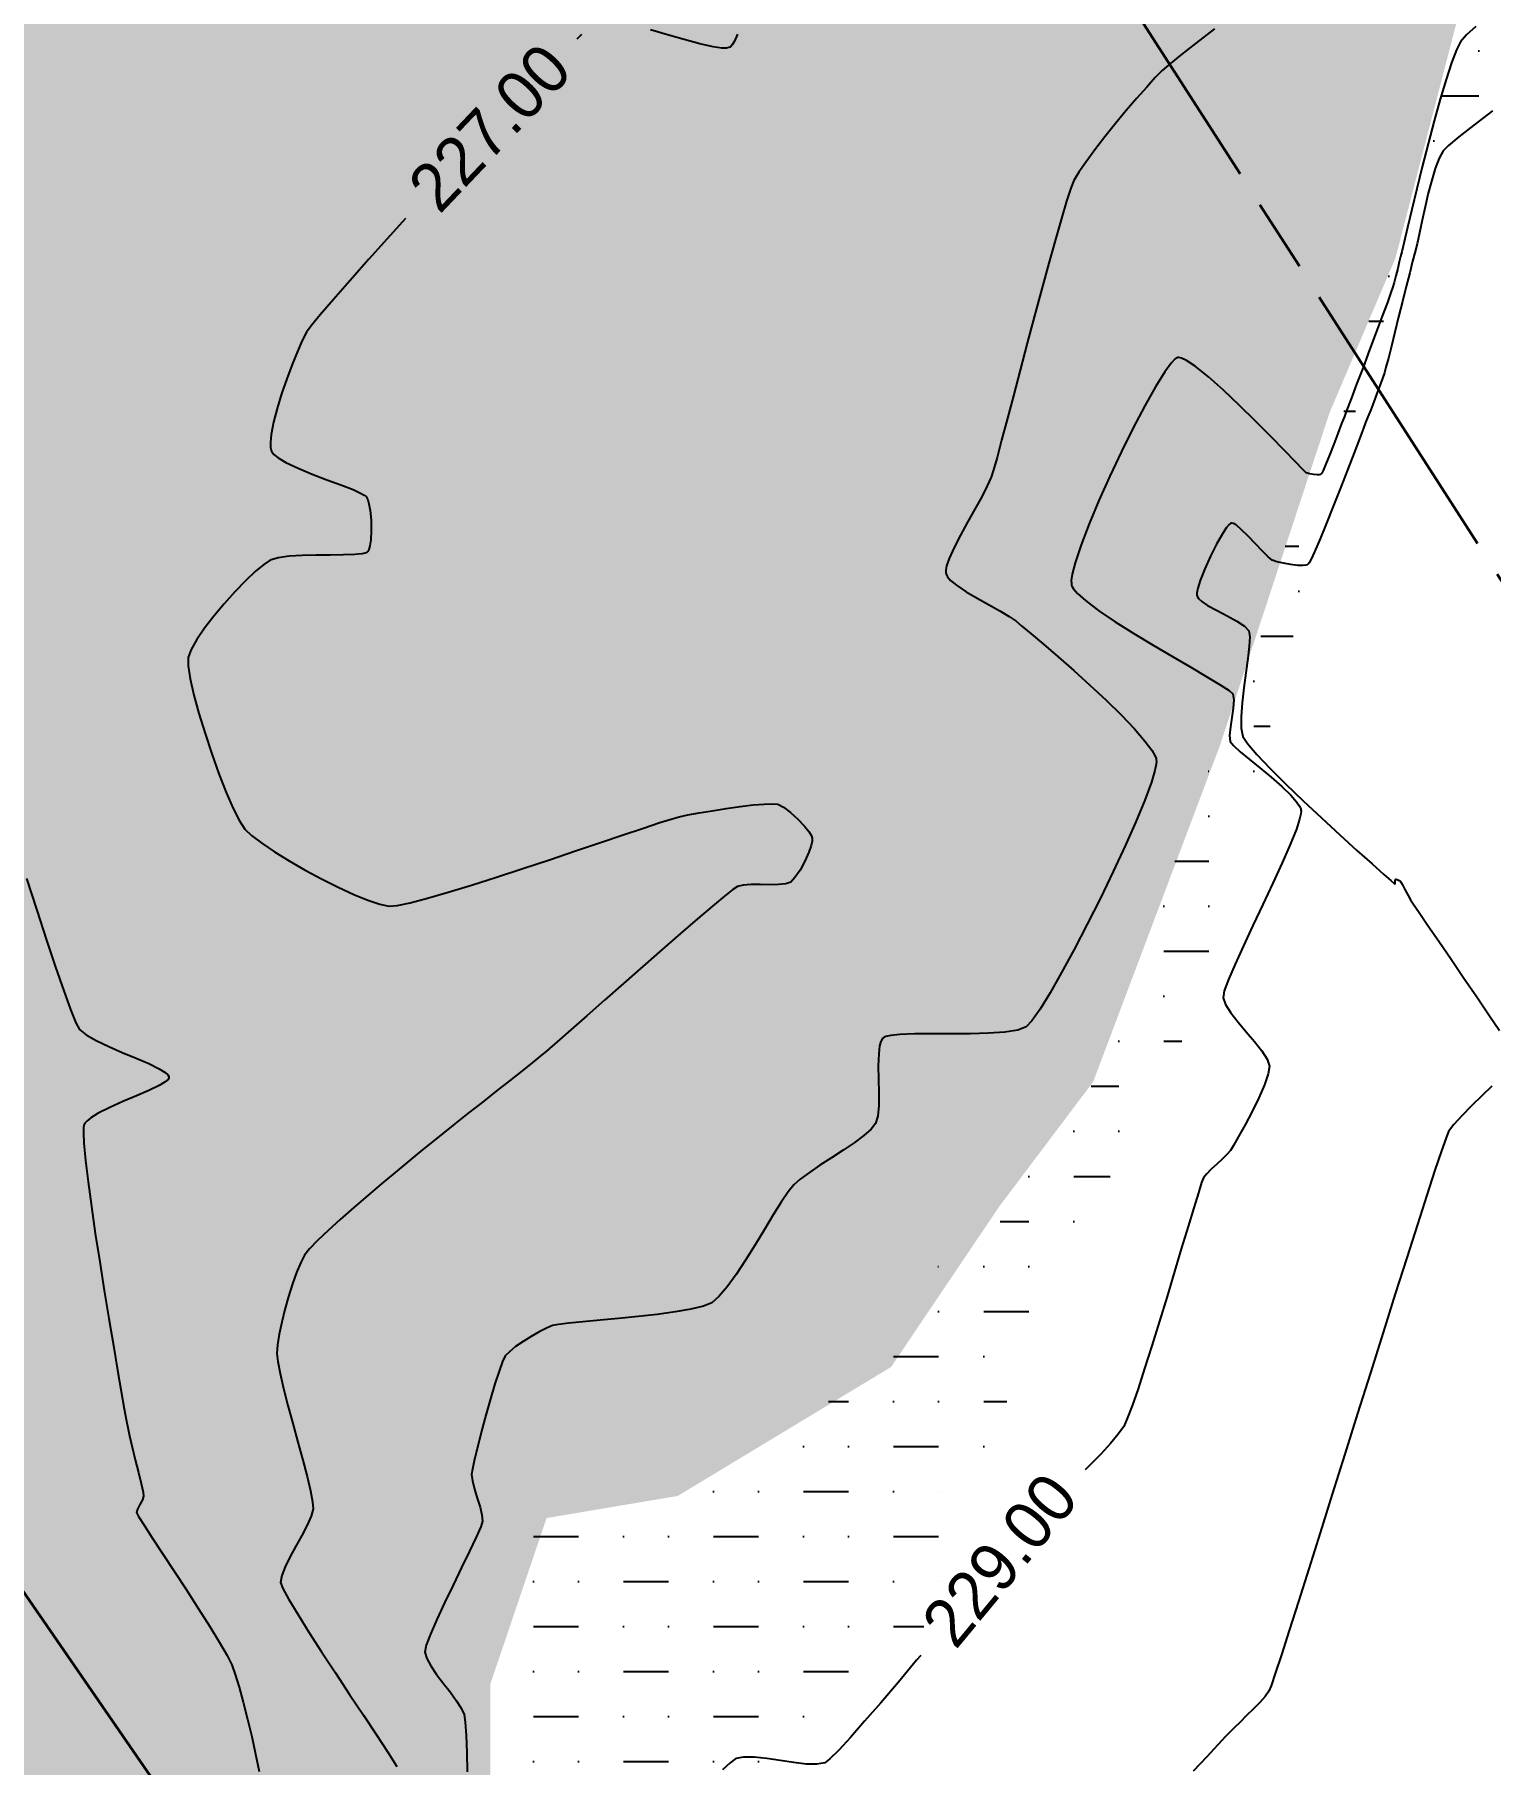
# Model space of a CAD drawing. Header units: metres. Extents: x 708941 to 724052, y 5405153 to 5413472.
# Drawn here: x 709166 to 709287.2, y 5411744.8 to 5411888.9 of the extents above; entities that cross this region are included whole.
import ezdxf

# ---------------------------------------------------------------- set-up
doc = ezdxf.new("R2010")
doc.units = ezdxf.units.M
doc.header["$LTSCALE"] = 12.7
doc.header["$MEASUREMENT"] = 0
doc.linetypes.add('ACAD_ISO08W100', pattern=[36, 24, -3, 6, -3])
for name, color, linetype in [('CONT-MJR1', 252, 'Continuous'), ('CONT-MNR1', 251, 'Continuous'), ('rio', 251, 'Continuous')]:
    doc.layers.add(name, color=color, linetype=linetype)
doc.layers.add('corte', color=214, linetype='ACAD_ISO08W100', lineweight=40)

msp = doc.modelspace()

# ---------------------------------------------------------------- hatches: boundary and pattern name
at = {"layer": 'rio'}
h = msp.add_hatch(dxfattribs=at)
h.set_pattern_fill('MUDST', color=256, scale=15, style=0)
h.paths.add_polyline_path([(709010.72, 5411936.38), (709004.98, 5411946.45), (709001.25, 5411958.08), (708996.13, 5411975.99), (709012.7, 5411962.98), (709030.78, 5411956.49), (709044.53, 5411951.18), (709074.83, 5411950.28), (709089.61, 5411951.82), (709102.43, 5411952.02), (709123.56, 5411954.63), (709134.73, 5411956.95), (709145.4, 5411956.95), (709168.41, 5411955.62), (709183.3, 5411955.53), (709187.67, 5411955.43), (709193.87, 5411958.4), (709194.56, 5411957.99), (709200.68, 5411965.39), (709203.1, 5411977.2), (709205.58, 5411984.02), (709211.33, 5411990.28), (709223.71, 5411994.78), (709231.07, 5411997.27), (709241.21, 5411994.8), (709265.58, 5411997.08), (709286.39, 5412000.38), (709297.9, 5412001.91), (709315.21, 5411997.24), (709326.72, 5411992.03), (709345.09, 5411985.93), (709355.27, 5411979.45), (709376.46, 5411975.37), (709391.72, 5411975.3), (709413.08, 5411978.61), (709438.83, 5411980.92), (709461.63, 5411986.21), (709475.6, 5411989.01), (709492.86, 5411992.74), (709503.45, 5411993.79), (709515.24, 5411993.79), (709532.63, 5411987.71), (709547.37, 5411983.51), (709564.71, 5411977.95), (709575.63, 5411973.62), (709587.68, 5411967.04), (709601.87, 5411958.6), (709607.56, 5411954.31), (709621.49, 5411940.03), (709647.9, 5411909.14), (709660.4, 5411897.76), (709669.81, 5411887.81), (709676.49, 5411876.15), (709682.2, 5411869.04), (709705.75, 5411878.05), (709736, 5411893.04), (709750.64, 5411899.41), (709758.05, 5411906.33), (709764.85, 5411916.27), (709770.13, 5411926.57), (709778.25, 5411949.25), (709785.66, 5411970.64), (709786.5, 5411979.16), (709785.1, 5411992.95), (709785.1, 5412008.74), (709787.55, 5412022.89), (709795.83, 5412039.06), (709803.3, 5412045.65), (709812.9, 5412054.28), (709814.49, 5412059.03), (709815.9, 5412060.78), (709822.13, 5412063.75), (709825.31, 5412072.01), (709847.55, 5412106.6), (709866.9, 5412128.06), (709875.05, 5412136.05), (709882.93, 5412155.32), (709888.97, 5412168.35), (709893.2, 5412182.51), (709907.24, 5412209.92), (709938.47, 5412236.97), (709971.6, 5412250.13), (709991.71, 5412252.94), (710005.1, 5412261.1), (710014.56, 5412263.33), (710040.82, 5412267.64), (710057.91, 5412266.41), (710076.56, 5412261.93), (710102.9, 5412255.3), (710112.79, 5412247.31), (710119.45, 5412240.72), (710131.28, 5412231.78), (710145.37, 5412209.63), (710149.4, 5412194.25), (710150.27, 5412166.43), (710139.83, 5412142.28), (710130.23, 5412129.69), (710126.33, 5412121.71), (710117.73, 5412100.96), (710114.13, 5412096.47), (710111.94, 5412085.44), (710111.94, 5412063.54), (710117.58, 5412054.18), (710137.74, 5412018.92), (710146.76, 5412008.05), (710171.4, 5411997.24), (710179.97, 5411993.95), (710184.25, 5412001.58), (710190.69, 5412018), (710194.77, 5412034.37), (710197.31, 5412050.49), (710197.31, 5412064.26), (710199.32, 5412079.72), (710201.37, 5412092.19), (710205.73, 5412098.48), (710214.95, 5412120.36), (710219.48, 5412128.98), (710230.13, 5412139.36), (710235.6, 5412142.44), (710241.85, 5412140.68), (710250.27, 5412138.84), (710280.27, 5412139.46), (710296.04, 5412143.18), (710311.35, 5412143.18), (710329.27, 5412144.22), (710333.88, 5412147.83), (710359.32, 5412147.31), (710368.97, 5412148.45), (710370.82, 5412151.38), (710390.46, 5412160.63), (710398.15, 5412171.03), (710408.65, 5412192.1), (710415.95, 5412204.58), (710425.69, 5412246.2), (710427.89, 5412275.36), (710429.04, 5412328.01), (710428.04, 5412335.01), (710422.46, 5412340.84), (710414.39, 5412351.33), (710395.98, 5412353.91), (710387.66, 5412360.04), (710378.34, 5412372.12), (710377.12, 5412383.36), (710377.12, 5412396.81), (710371.6, 5412397.8), (710368.77, 5412410.55), (710362.93, 5412436.03), (710362.93, 5412455.01), (710369.68, 5412482.49), (710374.05, 5412500.93), (710382.11, 5412513.13), (710396.48, 5412526.77), (710413.79, 5412540.1), (710438.62, 5412552.3), (710472.36, 5412570.37), (710507.51, 5412590.61), (710519.7, 5412579.46), (710499.92, 5412572.63), (710480.98, 5412561.98), (710445.54, 5412543.55), (710413.79, 5412532.5), (710411.05, 5412528.12), (710405.76, 5412520.43), (710394.25, 5412506.93), (710388.85, 5412494.92), (710386.47, 5412476.01), (710382.71, 5412446.17), (710388.72, 5412397.62), (710394.97, 5412383.05), (710398.02, 5412368.11), (710411.09, 5412363.15), (710426.51, 5412356), (710442.45, 5412348.49), (710447.05, 5412337.14), (710447.05, 5412315.92), (710441.78, 5412260.07), (710441.78, 5412194.92), (710437.48, 5412190.86), (710437.48, 5412179.96), (710422.82, 5412173.29), (710418.74, 5412164.82), (710409.45, 5412149.84), (710394.78, 5412136.49), (710379.86, 5412129.78), (710371.88, 5412127.03), (710311.73, 5412127.03), (710308.89, 5412124), (710254.14, 5412121.42), (710236.99, 5412126.6), (710229.16, 5412118.66), (710218.68, 5412095.96), (710213.59, 5412055.1), (710203.57, 5412019.88), (710201.34, 5412006.55), (710198.59, 5411993.54), (710194.4, 5411986.49), (710188.54, 5411983.77), (710175.67, 5411983.77), (710136.96, 5411996.55), (710120.35, 5412009.39), (710098.73, 5412043.32), (710098.73, 5412061.02), (710096.67, 5412091.87), (710100.83, 5412110.83), (710110.63, 5412117.13), (710123.77, 5412149.24), (710130.92, 5412166.36), (710128.79, 5412197.14), (710123.8, 5412211.38), (710113.15, 5412223.6), (710085.02, 5412238.46), (710058.13, 5412249.84), (710029.73, 5412249.84), (710015.06, 5412246.32), (710001.6, 5412242.56), (709992.04, 5412242.56), (709972.27, 5412238.6), (709963.64, 5412235.76), (709954.26, 5412232.26), (709954.26, 5412228.55), (709945.86, 5412220.35), (709925.83, 5412192.24), (709917.05, 5412177.32), (709899.37, 5412144.55), (709894.3, 5412133.07), (709891.48, 5412127.42), (709886.71, 5412118.47), (709886.71, 5412100.95), (709884.61, 5412095.01), (709863.2, 5412086.46), (709839.07, 5412054.84), (709818.25, 5412032.92), (709804.19, 5412017.18), (709804.19, 5411995.52), (709809.04, 5411990.11), (709796.13, 5411953.84), (709781.68, 5411916.41), (709768.27, 5411889.66), (709746.93, 5411879.08), (709713.1, 5411863.01), (709689.29, 5411855.41), (709697.02, 5411835.95), (709708.2, 5411825.46), (709725.86, 5411817.9), (709778.24, 5411813.93), (709792.75, 5411813.93), (709806.43, 5411818.64), (709820.66, 5411821.87), (709831.69, 5411824.63), (709853.8, 5411835.25), (709879.02, 5411846.88), (709921.68, 5411861.15), (709947.96, 5411871.32), (709969.09, 5411879.92), (709979.29, 5411886.02), (709982.27, 5411909.39), (709987.23, 5411923.13), (709997.03, 5411933.25), (710000.38, 5411927.93), (710000.38, 5411906.72), (709997.04, 5411893.11), (709991.96, 5411879.15), (709967.58, 5411866.46), (709951.2, 5411859.77), (709918.84, 5411852.05), (709894.39, 5411845.25), (709864.94, 5411830.28), (709840.16, 5411819.17), (709812.7, 5411811), (709801.26, 5411807.45), (709779.31, 5411803.47), (709766.14, 5411803.47), (709756.94, 5411797.7), (709737.23, 5411795.78), (709715.18, 5411796.68), (709708.1, 5411801.85), (709698.23, 5411815.71), (709693.86, 5411826.48), (709676.55, 5411857.93), (709667.66, 5411869.47), (709661.18, 5411881.7), (709649.81, 5411896.98), (709627.11, 5411919.87), (709613.01, 5411936.78), (709604.72, 5411946.98), (709591.67, 5411954.52), (709575.87, 5411964.64), (709557.6, 5411970.47), (709551.42, 5411973.23), (709538.02, 5411976.43), (709518.15, 5411979.68), (709504.01, 5411982), (709494.29, 5411985.04), (709479.8, 5411980.64), (709442.42, 5411967.64), (709425.43, 5411960.31), (709402.9, 5411951.24), (709383.6, 5411945.23), (709362.15, 5411938.26), (709331.55, 5411930.11), (709320.42, 5411924.96), (709306.56, 5411912.14), (709285.88, 5411895.62), (709279.31, 5411870.27), (709273.83, 5411857.41), (709264.69, 5411829.66), (709254.13, 5411801.64), (709246.31, 5411791.25), (709237.29, 5411777.87), (709219.52, 5411767.13), (709208.6, 5411765.29), (709203.92, 5411751.48), (709203.91, 5411735.92), (709205.94, 5411719.08), (709203.34, 5411708.78), (709199.33, 5411696.28), (709197.39, 5411684.19), (709189.35, 5411661.06), (709186.31, 5411649.66), (709173.04, 5411639.59), (709167.53, 5411621.08), (709166.78, 5411600.74), (709164.06, 5411585.63), (709162.73, 5411558.53), (709162.73, 5411546.6), (709165.95, 5411526.5), (709173.44, 5411512.03), (709050.6, 5411667.95), (709021.23, 5411751.02), (709026.33, 5411756.01), (709028.1, 5411762.18), (709028.65, 5411783.35), (709023.38, 5411795.31), (709011.24, 5411823.29), (709005.01, 5411832.77), (709001.76, 5411870.86)])
h = msp.add_hatch(dxfattribs=at)
h.set_pattern_fill('MUDST', color=256, scale=15, style=0)
h.paths.add_polyline_path([(709192.56, 5411705.54), (709196.49, 5411719.17), (709197.28, 5411726.14), (709203.14, 5411730.58), (709203.96, 5411738.14), (709204.17, 5411754.09), (709204.14, 5411760.27), (709204.5, 5411763.38), (709208.76, 5411764.04), (709211.91, 5411767.38), (709219.27, 5411767.38), (709229.21, 5411772.89), (709233.54, 5411776.08), (709238.48, 5411782.88), (709241.37, 5411786.48), (709246.31, 5411789.83), (709248.84, 5411797.35), (709249.81, 5411800.95), (709253.93, 5411801.19), (709256.32, 5411808.87), (709256.32, 5411816.27), (709258.76, 5411819.37), (709261.11, 5411820.06), (709263.85, 5411827.89), (709263.83, 5411836.58), (709264.46, 5411838.58), (709268.07, 5411838.71), (709270.18, 5411846.45), (709271.44, 5411850.09), (709271.39, 5411854.4), (709271.44, 5411857.13), (709275.24, 5411861.27), (709277.1, 5411865.03), (709278.85, 5411872.76), (709278.82, 5411876.68), (709278.92, 5411883.48), (709283.1, 5411883.69), (709284.91, 5411891.15), (709286.54, 5411899.23), (709293.61, 5411902.42), (709300.22, 5411906.63), (709301.47, 5411909.93), (709309.73, 5411918.06), (709317.35, 5411921), (709324.23, 5411927.87), (709328.8, 5411928.71), (709331.7, 5411932.11), (709338.6, 5411932.53), (709346.22, 5411936.19), (709350.21, 5411936.16), (709353.9, 5411936.1), (709364.58, 5411940.36), (709348.91, 5411932.26), (709329.89, 5411924.46), (709316.29, 5411913.26), (709304.22, 5411900.04), (709290.35, 5411890.88), (709281.5, 5411875.18), (709276.16, 5411858.14), (709271.53, 5411841.39), (709271.06, 5411839.83), (709266.8, 5411823.09), (709261.74, 5411805.43), (709253.32, 5411789.57), (709246.13, 5411773.16), (709239.89, 5411755.86), (709228.72, 5411743.85), (709212.29, 5411739.13), (709202.17, 5411724.7)])

# ---------------------------------------------------------------- linework, layer by layer
at = {"layer": 'CONT-MJR1', "elevation": 230, "flags": 128}
for points in [[(709287.39, 5411882.51), (709285.84, 5411881.33), (709284.59, 5411880.36), (709283.72, 5411879.63), (709283.29, 5411879.19), (709282.95, 5411878.56), (709282.62, 5411877.72), (709282.32, 5411876.73), (709282.03, 5411875.65), (709281.77, 5411874.52), (709281.52, 5411873.4), (709281.3, 5411872.36), (709281.1, 5411871.44), (709280.92, 5411870.7), (709280.73, 5411869.99), (709280.49, 5411869.03), (709280.2, 5411867.89), (709279.89, 5411866.64), (709279.57, 5411865.35), (709279.26, 5411864.08), (709278.96, 5411862.92), (709278.71, 5411861.92), (709278.51, 5411861.16), (709278.38, 5411860.7), (709278.22, 5411860.22), (709278.01, 5411859.63), (709277.76, 5411858.96), (709277.49, 5411858.27), (709277.24, 5411857.61), (709277.01, 5411857.02), (709276.82, 5411856.55), (709276.64, 5411856.07), (709276.31, 5411855.2), (709275.86, 5411854.04), (709275.33, 5411852.66), (709274.75, 5411851.16), (709274.15, 5411849.64), (709273.57, 5411848.17), (709273.03, 5411846.86), (709272.56, 5411845.79), (709272.27, 5411845.17), (709272.11, 5411844.87), (709272.04, 5411844.76), (709272.01, 5411844.74), (709271.96, 5411844.71), (709271.83, 5411844.67), (709271.58, 5411844.65), (709271.17, 5411844.65), (709270.57, 5411844.72), (709269.97, 5411844.83), (709269.43, 5411844.96), (709269.04, 5411845.09), (709268.7, 5411845.35), (709268.22, 5411845.84), (709267.64, 5411846.45), (709267.04, 5411847.09), (709266.46, 5411847.65), (709266.05, 5411847.99), (709265.81, 5411848.13), (709265.67, 5411848.17), (709265.62, 5411848.16), (709265.57, 5411848.15), (709265.46, 5411848.06), (709265.24, 5411847.81), (709264.89, 5411847.29), (709264.4, 5411846.42), (709263.89, 5411845.41), (709263.42, 5411844.36), (709263.04, 5411843.39), (709262.85, 5411842.74), (709262.77, 5411842.36), (709262.77, 5411842.17), (709262.78, 5411842.1), (709262.81, 5411842.03), (709262.91, 5411841.88), (709263.17, 5411841.64), (709263.66, 5411841.31), (709264.44, 5411840.88), (709265.28, 5411840.45), (709266.08, 5411840.01), (709266.72, 5411839.59), (709267.09, 5411839.19), (709267.17, 5411838.71), (709267.13, 5411837.91), (709267.01, 5411836.88), (709266.85, 5411835.7), (709266.68, 5411834.44), (709266.53, 5411833.21), (709266.45, 5411832.06), (709266.45, 5411831.09), (709266.59, 5411830.39), (709266.98, 5411829.8), (709267.75, 5411828.9), (709268.84, 5411827.76), (709270.15, 5411826.46), (709271.62, 5411825.05), (709273.15, 5411823.62), (709274.67, 5411822.21), (709276.1, 5411820.91), (709277.35, 5411819.78), (709278.34, 5411818.89), (709278.91, 5411818.4), (709279.16, 5411818.18), (709279.24, 5411818.11), (709279.25, 5411818.1), (709279.26, 5411818.11), (709279.28, 5411818.19), (709279.29, 5411818.36), (709279.33, 5411818.52), (709279.44, 5411818.49), (709279.6, 5411818.4), (709279.73, 5411818.31), (709279.86, 5411818.09), (709280.09, 5411817.65), (709280.35, 5411817.16), (709280.56, 5411816.79), (709280.77, 5411816.47), (709281.27, 5411815.73), (709282.01, 5411814.66), (709282.92, 5411813.34), (709283.93, 5411811.85), (709285.01, 5411810.27), (709286.08, 5411808.7), (709287.09, 5411807.22), (709287.98, 5411805.9)], [(709287.33, 5411801.26), (709286.5, 5411800.47), (709285.64, 5411799.64), (709284.84, 5411798.81), (709284.17, 5411798.07), (709283.73, 5411797.48), (709283.52, 5411796.96), (709283.13, 5411795.87), (709282.59, 5411794.26), (709281.92, 5411792.2), (709281.13, 5411789.75), (709280.24, 5411786.98), (709279.28, 5411783.96), (709278.27, 5411780.74), (709277.22, 5411777.4), (709276.15, 5411774), (709275.08, 5411770.6), (709274.03, 5411767.27), (709273.03, 5411764.07), (709272.08, 5411761.07), (709271.22, 5411758.33), (709270.45, 5411755.92), (709269.8, 5411753.9), (709269.29, 5411752.34), (709268.94, 5411751.31), (709268.77, 5411750.86), (709268.46, 5411750.43), (709268.01, 5411749.93), (709267.48, 5411749.39), (709266.91, 5411748.83), (709266.36, 5411748.3), (709265.87, 5411747.82), (709265.49, 5411747.43), (709265.16, 5411747.08), (709264.51, 5411746.39), (709263.59, 5411745.41), (709262.45, 5411744.2)]]:
    msp.add_lwpolyline(points, dxfattribs=at)
at = {"layer": 'CONT-MNR1', "flags": 128}
for points, elevation in [([(709264.24, 5411889.35), (709262.66, 5411888.13), (709261.37, 5411887.12), (709260.42, 5411886.36), (709259.87, 5411885.88), (709259.3, 5411885.29), (709258.59, 5411884.5), (709257.77, 5411883.57), (709256.88, 5411882.54), (709255.98, 5411881.45), (709255.09, 5411880.34), (709254.26, 5411879.27), (709253.53, 5411878.28), (709252.94, 5411877.42), (709252.52, 5411876.72), (709252.27, 5411876.08), (709251.91, 5411875), (709251.48, 5411873.56), (709250.98, 5411871.81), (709250.43, 5411869.83), (709249.85, 5411867.68), (709249.25, 5411865.44), (709248.64, 5411863.16), (709248.05, 5411860.92), (709247.49, 5411858.78), (709246.97, 5411856.81), (709246.5, 5411855.08), (709246.12, 5411853.65), (709245.82, 5411852.6), (709245.62, 5411851.99), (709245.3, 5411851.27), (709244.84, 5411850.37), (709244.27, 5411849.34), (709243.67, 5411848.26), (709243.08, 5411847.17), (709242.55, 5411846.14), (709242.13, 5411845.22), (709241.92, 5411844.61), (709241.85, 5411844.24), (709241.85, 5411844.04), (709241.87, 5411843.96), (709241.9, 5411843.87), (709242, 5411843.69), (709242.25, 5411843.4), (709242.74, 5411842.99), (709243.54, 5411842.46), (709244.46, 5411841.92), (709245.42, 5411841.38), (709246.34, 5411840.87), (709247.13, 5411840.4), (709247.72, 5411840), (709248.19, 5411839.6), (709248.97, 5411838.95), (709250, 5411838.08), (709251.2, 5411837.04), (709252.51, 5411835.89), (709253.86, 5411834.66), (709255.2, 5411833.41), (709256.46, 5411832.19), (709257.57, 5411831.03), (709258.47, 5411829.99), (709259, 5411829.27), (709259.26, 5411828.82), (709259.36, 5411828.56), (709259.38, 5411828.45), (709259.39, 5411828.35), (709259.38, 5411828.08), (709259.27, 5411827.55), (709258.99, 5411826.6), (709258.43, 5411825.09), (709257.69, 5411823.29), (709256.8, 5411821.29), (709255.8, 5411819.14), (709254.73, 5411816.94), (709253.63, 5411814.76), (709252.54, 5411812.66), (709251.49, 5411810.73), (709250.53, 5411809.05), (709249.7, 5411807.68), (709249.02, 5411806.71), (709248.55, 5411806.21), (709247.84, 5411805.93), (709246.76, 5411805.76), (709245.41, 5411805.67), (709243.88, 5411805.63), (709242.29, 5411805.63), (709240.71, 5411805.64), (709239.26, 5411805.63), (709238.03, 5411805.58), (709237.26, 5411805.49), (709236.86, 5411805.4), (709236.68, 5411805.31), (709236.61, 5411805.26), (709236.55, 5411805.19), (709236.45, 5411805), (709236.34, 5411804.62), (709236.26, 5411803.97), (709236.23, 5411802.97), (709236.25, 5411801.86), (709236.28, 5411800.73), (709236.28, 5411799.67), (709236.2, 5411798.78), (709236, 5411798.15), (709235.63, 5411797.68), (709235.01, 5411797.15), (709234.21, 5411796.56), (709233.3, 5411795.94), (709232.33, 5411795.31), (709231.37, 5411794.68), (709230.49, 5411794.08), (709229.73, 5411793.53), (709229.18, 5411793.04), (709228.72, 5411792.47), (709228.15, 5411791.61), (709227.48, 5411790.54), (709226.74, 5411789.33), (709225.96, 5411788.05), (709225.16, 5411786.78), (709224.38, 5411785.59), (709223.63, 5411784.55), (709222.95, 5411783.74), (709222.36, 5411783.23), (709221.66, 5411782.95), (709220.62, 5411782.69), (709219.31, 5411782.46), (709217.82, 5411782.26), (709216.22, 5411782.07), (709214.6, 5411781.91), (709213.05, 5411781.77), (709211.63, 5411781.64), (709210.45, 5411781.52), (709209.58, 5411781.42), (709209.09, 5411781.32), (709208.6, 5411781.11), (709207.99, 5411780.8), (709207.32, 5411780.42), (709206.64, 5411780), (709206.01, 5411779.57), (709205.5, 5411779.15), (709205.15, 5411778.79), (709204.93, 5411778.34), (709204.64, 5411777.54), (709204.29, 5411776.47), (709203.92, 5411775.22), (709203.54, 5411773.87), (709203.18, 5411772.53), (709202.86, 5411771.27), (709202.6, 5411770.19), (709202.43, 5411769.37), (709202.36, 5411768.91), (709202.43, 5411768.38), (709202.6, 5411767.71), (709202.83, 5411766.96), (709203.06, 5411766.21), (709203.22, 5411765.55), (709203.26, 5411765.03), (709203.11, 5411764.55), (709202.73, 5411763.69), (709202.18, 5411762.53), (709201.52, 5411761.17), (709200.81, 5411759.71), (709200.1, 5411758.23), (709199.45, 5411756.84), (709198.93, 5411755.63), (709198.58, 5411754.69), (709198.47, 5411754.11), (709198.62, 5411753.6), (709198.97, 5411752.97), (709199.44, 5411752.27), (709200, 5411751.54), (709200.56, 5411750.8), (709201.08, 5411750.09), (709201.49, 5411749.45), (709201.73, 5411748.92), (709201.83, 5411748.28), (709201.9, 5411747.19), (709201.96, 5411745.77), (709201.99, 5411744.15)], 228), ([(709224.49, 5411888.89), (709224.26, 5411888.33), (709224.07, 5411888.02), (709223.94, 5411887.87), (709223.86, 5411887.82), (709223.79, 5411887.78), (709223.59, 5411887.74), (709223.19, 5411887.74), (709222.48, 5411887.84), (709221.36, 5411888.09), (709220.06, 5411888.45), (709218.67, 5411888.86), (709217.25, 5411889.27)], 227), ([(709286.01, 5411889.54), (709285.23, 5411888.84), (709284.72, 5411888.26), (709284.38, 5411887.59), (709283.97, 5411886.52), (709283.52, 5411885.12), (709283.04, 5411883.48), (709282.54, 5411881.68), (709282.03, 5411879.78), (709281.54, 5411877.86), (709281.08, 5411876.01), (709280.67, 5411874.3), (709280.31, 5411872.8), (709280.02, 5411871.6), (709279.83, 5411870.77), (709279.73, 5411870.38), (709279.62, 5411869.95), (709279.49, 5411869.38), (709279.34, 5411868.78), (709279.19, 5411868.21), (709279.07, 5411867.78), (709278.93, 5411867.37), (709278.63, 5411866.55), (709278.2, 5411865.42), (709277.7, 5411864.07), (709277.15, 5411862.61), (709276.6, 5411861.13), (709276.07, 5411859.74), (709275.61, 5411858.53), (709275.26, 5411857.6), (709275.05, 5411857.06), (709274.82, 5411856.46), (709274.51, 5411855.65), (709274.16, 5411854.74), (709273.8, 5411853.83), (709273.48, 5411853.04), (709273.27, 5411852.56), (709273.16, 5411852.33), (709273.1, 5411852.24), (709273.08, 5411852.23), (709273.05, 5411852.21), (709272.96, 5411852.19), (709272.78, 5411852.19), (709272.5, 5411852.22), (709272.13, 5411852.29), (709271.87, 5411852.37), (709271.6, 5411852.63), (709270.97, 5411853.27), (709270.06, 5411854.22), (709268.93, 5411855.38), (709267.65, 5411856.66), (709266.32, 5411857.98), (709264.98, 5411859.24), (709263.73, 5411860.36), (709262.63, 5411861.25), (709261.91, 5411861.73), (709261.48, 5411861.92), (709261.27, 5411861.97), (709261.18, 5411861.96), (709261.11, 5411861.94), (709260.94, 5411861.82), (709260.62, 5411861.49), (709260.09, 5411860.77), (709259.31, 5411859.52), (709258.42, 5411857.94), (709257.46, 5411856.12), (709256.48, 5411854.14), (709255.52, 5411852.09), (709254.61, 5411850.05), (709253.79, 5411848.12), (709253.12, 5411846.36), (709252.62, 5411844.87), (709252.38, 5411843.93), (709252.3, 5411843.39), (709252.31, 5411843.13), (709252.32, 5411843.03), (709252.36, 5411842.93), (709252.49, 5411842.7), (709252.82, 5411842.31), (709253.49, 5411841.72), (709254.61, 5411840.87), (709255.97, 5411839.95), (709257.51, 5411838.98), (709259.12, 5411838), (709260.73, 5411837.05), (709262.25, 5411836.16), (709263.6, 5411835.37), (709264.69, 5411834.71), (709265.44, 5411834.22), (709265.76, 5411833.94), (709265.85, 5411833.46), (709265.79, 5411832.77), (709265.67, 5411831.98), (709265.55, 5411831.19), (709265.48, 5411830.49), (709265.54, 5411829.98), (709265.81, 5411829.64), (709266.37, 5411829.13), (709267.13, 5411828.5), (709268.02, 5411827.78), (709268.95, 5411827.01), (709269.84, 5411826.24), (709270.6, 5411825.5), (709271.07, 5411824.95), (709271.31, 5411824.59), (709271.41, 5411824.37), (709271.43, 5411824.27), (709271.44, 5411824.18), (709271.43, 5411823.96), (709271.32, 5411823.51), (709271.05, 5411822.69), (709270.53, 5411821.39), (709269.86, 5411819.86), (709269.08, 5411818.17), (709268.25, 5411816.4), (709267.42, 5411814.64), (709266.64, 5411812.96), (709265.95, 5411811.44), (709265.4, 5411810.16), (709265.05, 5411809.2), (709264.95, 5411808.64), (709265.15, 5411808.07), (709265.59, 5411807.37), (709266.2, 5411806.6), (709266.88, 5411805.79), (709267.57, 5411804.98), (709268.17, 5411804.21), (709268.61, 5411803.52), (709268.8, 5411802.94), (709268.7, 5411802.29), (709268.39, 5411801.37), (709267.92, 5411800.29), (709267.36, 5411799.15), (709266.78, 5411798.04), (709266.24, 5411797.07), (709265.81, 5411796.33), (709265.55, 5411795.91), (709265.27, 5411795.58), (709264.87, 5411795.19), (709264.42, 5411794.77), (709263.96, 5411794.35), (709263.57, 5411793.95), (709263.31, 5411793.62), (709263.16, 5411793.23), (709262.89, 5411792.38), (709262.51, 5411791.14), (709262.03, 5411789.59), (709261.49, 5411787.79), (709260.9, 5411785.82), (709260.28, 5411783.76), (709259.64, 5411781.68), (709259.02, 5411779.65), (709258.41, 5411777.75), (709257.86, 5411776.06), (709257.37, 5411774.64), (709256.97, 5411773.57), (709256.67, 5411772.93), (709256.21, 5411772.28), (709255.56, 5411771.5), (709254.75, 5411770.62), (709253.83, 5411769.68), (709253.47, 5411769.32)], 229), ([(709211.52, 5411888.87), (709211.11, 5411888.49)], 227), ([(709196.85, 5411873.54), (709195.56, 5411872.12), (709193.79, 5411870.15), (709192.2, 5411868.36), (709190.84, 5411866.8), (709189.75, 5411865.53), (709188.99, 5411864.6), (709188.6, 5411864.07), (709188.25, 5411863.39), (709187.84, 5411862.47), (709187.4, 5411861.39), (709186.96, 5411860.2), (709186.53, 5411858.95), (709186.16, 5411857.72), (709185.86, 5411856.57), (709185.66, 5411855.55), (709185.6, 5411854.88), (709185.61, 5411854.47), (709185.66, 5411854.26), (709185.69, 5411854.17), (709185.74, 5411854.08), (709185.89, 5411853.9), (709186.23, 5411853.61), (709186.88, 5411853.22), (709187.9, 5411852.74), (709189.08, 5411852.26), (709190.31, 5411851.79), (709191.47, 5411851.36), (709192.48, 5411850.96), (709193.1, 5411850.68), (709193.42, 5411850.5), (709193.56, 5411850.39), (709193.6, 5411850.34), (709193.64, 5411850.27), (709193.71, 5411850.1), (709193.8, 5411849.77), (709193.9, 5411849.21), (709193.98, 5411848.41), (709194, 5411847.57), (709193.96, 5411846.79), (709193.88, 5411846.27), (709193.79, 5411845.97), (709193.72, 5411845.82), (709193.68, 5411845.77), (709193.63, 5411845.73), (709193.5, 5411845.67), (709193.2, 5411845.61), (709192.62, 5411845.55), (709191.69, 5411845.52), (709190.58, 5411845.51), (709189.4, 5411845.5), (709188.23, 5411845.48), (709187.15, 5411845.42), (709186.24, 5411845.29), (709185.59, 5411845.09), (709185.04, 5411844.72), (709184.34, 5411844.13), (709183.53, 5411843.35), (709182.64, 5411842.44), (709181.75, 5411841.45), (709180.89, 5411840.42), (709180.11, 5411839.41), (709179.46, 5411838.47), (709178.99, 5411837.64), (709178.75, 5411836.99), (709178.75, 5411836.27), (709178.91, 5411835.2), (709179.22, 5411833.85), (709179.64, 5411832.31), (709180.15, 5411830.64), (709180.71, 5411828.94), (709181.31, 5411827.28), (709181.91, 5411825.74), (709182.49, 5411824.41), (709183.02, 5411823.36), (709183.47, 5411822.68), (709184.03, 5411822.14), (709184.87, 5411821.5), (709185.93, 5411820.79), (709187.15, 5411820.03), (709188.48, 5411819.27), (709189.86, 5411818.53), (709191.23, 5411817.85), (709192.54, 5411817.24), (709193.71, 5411816.76), (709194.71, 5411816.42), (709195.47, 5411816.26), (709196.15, 5411816.32), (709197.24, 5411816.54), (709198.68, 5411816.92), (709200.4, 5411817.42), (709202.34, 5411818.01), (709204.44, 5411818.68), (709206.62, 5411819.4), (709208.84, 5411820.13), (709211.01, 5411820.86), (709213.08, 5411821.56), (709214.99, 5411822.21), (709216.66, 5411822.77), (709218.04, 5411823.23), (709219.05, 5411823.55), (709219.64, 5411823.71), (709220.37, 5411823.86), (709221.32, 5411824.03), (709222.4, 5411824.21), (709223.56, 5411824.39), (709224.72, 5411824.56), (709225.8, 5411824.69), (709226.73, 5411824.77), (709227.44, 5411824.8), (709227.87, 5411824.76), (709228.33, 5411824.51), (709228.91, 5411824.07), (709229.53, 5411823.52), (709230.09, 5411822.93), (709230.45, 5411822.48), (709230.63, 5411822.18), (709230.7, 5411822.01), (709230.72, 5411821.94), (709230.72, 5411821.86), (709230.71, 5411821.67), (709230.64, 5411821.32), (709230.45, 5411820.76), (709230.11, 5411820), (709229.71, 5411819.25), (709229.29, 5411818.64), (709228.93, 5411818.26), (709228.52, 5411818.12), (709227.91, 5411818.06), (709227.18, 5411818.05), (709226.4, 5411818.06), (709225.64, 5411818.06), (709224.98, 5411818.02), (709224.5, 5411817.91), (709224.12, 5411817.66), (709223.41, 5411817.09), (709222.41, 5411816.25), (709221.17, 5411815.2), (709219.76, 5411813.98), (709218.23, 5411812.65), (709216.62, 5411811.24), (709215.01, 5411809.82), (709213.43, 5411808.44), (709211.95, 5411807.13), (709210.61, 5411805.96), (709209.48, 5411804.97), (709208.61, 5411804.21), (709208.05, 5411803.73), (709207.39, 5411803.2), (709206.53, 5411802.51), (709205.52, 5411801.71), (709204.41, 5411800.84), (709203.24, 5411799.92), (709202.08, 5411799.01), (709200.96, 5411798.13), (709199.95, 5411797.33), (709199.09, 5411796.64), (709198.44, 5411796.1), (709197.83, 5411795.59), (709196.99, 5411794.9), (709196, 5411794.07), (709194.89, 5411793.15), (709193.72, 5411792.16), (709192.55, 5411791.16), (709191.42, 5411790.17), (709190.4, 5411789.24), (709189.53, 5411788.41), (709188.86, 5411787.71), (709188.45, 5411787.19), (709188.12, 5411786.57), (709187.78, 5411785.75), (709187.43, 5411784.8), (709187.11, 5411783.75), (709186.81, 5411782.67), (709186.55, 5411781.6), (709186.34, 5411780.61), (709186.2, 5411779.72), (709186.14, 5411779.01), (709186.21, 5411778.33), (709186.4, 5411777.33), (709186.7, 5411776.09), (709187.06, 5411774.67), (709187.47, 5411773.16), (709187.89, 5411771.61), (709188.29, 5411770.12), (709188.65, 5411768.75), (709188.93, 5411767.56), (709189.11, 5411766.65), (709189.15, 5411766.07), (709188.99, 5411765.46), (709188.66, 5411764.7), (709188.22, 5411763.85), (709187.72, 5411762.96), (709187.23, 5411762.08), (709186.82, 5411761.24), (709186.54, 5411760.51), (709186.45, 5411759.93), (709186.64, 5411759.41), (709187.13, 5411758.5), (709187.87, 5411757.27), (709188.79, 5411755.79), (709189.86, 5411754.14), (709191.01, 5411752.39), (709192.19, 5411750.6), (709193.34, 5411748.86), (709194.42, 5411747.23), (709195.37, 5411745.78), (709196.14, 5411744.59)], 227), ([(709165.28, 5411818.57), (709166.13, 5411815.93), (709166.95, 5411813.44), (709167.71, 5411811.18), (709168.39, 5411809.22), (709168.96, 5411807.65), (709169.4, 5411806.55), (709169.7, 5411806), (709170.25, 5411805.54), (709171.09, 5411805.06), (709172.13, 5411804.57), (709173.26, 5411804.08), (709174.41, 5411803.6), (709175.46, 5411803.15), (709176.33, 5411802.72), (709176.83, 5411802.42), (709177.06, 5411802.21), (709177.14, 5411802.08), (709177.15, 5411802.02), (709177.14, 5411801.96), (709177.07, 5411801.83), (709176.84, 5411801.63), (709176.34, 5411801.32), (709175.47, 5411800.9), (709174.43, 5411800.46), (709173.31, 5411799.98), (709172.22, 5411799.5), (709171.25, 5411799.02), (709170.64, 5411798.64), (709170.3, 5411798.36), (709170.15, 5411798.18), (709170.1, 5411798.09), (709170.07, 5411798.02), (709170.04, 5411797.83), (709170.02, 5411797.38), (709170.06, 5411796.52), (709170.2, 5411795.08), (709170.41, 5411793.29), (709170.69, 5411791.24), (709171.01, 5411789), (709171.38, 5411786.64), (709171.76, 5411784.25), (709172.14, 5411781.9), (709172.52, 5411779.66), (709172.87, 5411777.61), (709173.18, 5411775.83), (709173.43, 5411774.39), (709173.61, 5411773.37), (709173.71, 5411772.84), (709173.86, 5411772.13), (709174.08, 5411771.2), (709174.34, 5411770.15), (709174.6, 5411769.09), (709174.83, 5411768.16), (709174.99, 5411767.46), (709175.04, 5411767.11), (709174.93, 5411766.81), (709174.72, 5411766.42), (709174.52, 5411766.04), (709174.44, 5411765.74), (709174.61, 5411765.43), (709175.07, 5411764.7), (709175.75, 5411763.65), (709176.61, 5411762.34), (709177.58, 5411760.87), (709178.6, 5411759.31), (709179.61, 5411757.74), (709180.55, 5411756.25), (709181.37, 5411754.92), (709182, 5411753.83), (709182.38, 5411753.06), (709182.67, 5411752.27), (709182.99, 5411751.2), (709183.34, 5411749.94), (709183.69, 5411748.55), (709184.04, 5411747.08), (709184.36, 5411745.61), (709184.65, 5411744.19)], 226), ([(709239.76, 5411753.84), (709239.42, 5411753.44), (709237.9, 5411751.63), (709236.44, 5411749.91), (709235.09, 5411748.36), (709233.91, 5411747.02), (709232.93, 5411745.96), (709232.2, 5411745.24), (709231.77, 5411744.91), (709231.12, 5411744.78), (709230.23, 5411744.8), (709229.18, 5411744.92), (709228.06, 5411745.09), (709226.94, 5411745.25), (709225.89, 5411745.37), (709225.01, 5411745.38), (709224.37, 5411745.25), (709223.89, 5411744.91), (709223.26, 5411744.31)], 229)]:
    msp.add_lwpolyline(points, dxfattribs=dict(at, elevation=elevation))
at = {"layer": 'corte', "color": 6, "ltscale": 0.08}
msp.add_line((709503.51, 5411507.93), (709048.78, 5412216.13), dxfattribs=at)
msp.add_line((709503.51, 5411507.93), (709048.78, 5412216.13), dxfattribs=at)
msp.add_lwpolyline([(708996.43, 5412003.45), (709351.94, 5411488.27)], dxfattribs=at)
msp.add_lwpolyline([(708996.43, 5412003.45), (709351.94, 5411488.27)], dxfattribs=at)

# ---------------------------------------------------------------- texts
at = {"layer": 'CONT-MNR1', "char_height": 4, "attachment_point": 5}
for s, insert, rotation in [('{227.00}', (709203.87, 5411881.12, 227), 46.5433), ('{229.00}', (709246.36, 5411761.8, 229), 50.4025)]:
    msp.add_mtext(s, dxfattribs=dict(at, insert=insert, rotation=rotation))

doc.saveas('drawing.dxf')
